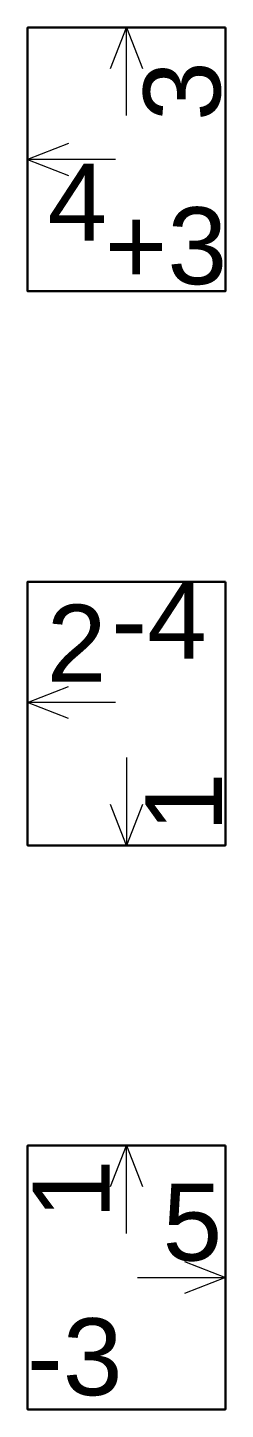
# Model space of a CAD drawing. Header units: millimetres. Extents: x 578 to 1029, y 98 to 264.
# Drawn here: x 844.41 to 845.31, y 184.76 to 191.05 of the extents above; entities that cross this region are included whole.
import ezdxf

# ---------------------------------------------------------------- set-up
doc = ezdxf.new("R2010")
doc.units = ezdxf.units.MM
for name, color, linetype, lineweight in [('ОпалПодбРоств', 7, 'Continuous', 30), ('Подп', 7, 'Continuous', 50), ('ростверки', 7, 'Continuous', 30), ('Стрелки', 1, 'Continuous', 50)]:
    doc.layers.add(name, color=color, linetype=linetype, lineweight=lineweight)
doc.styles.add('159', font='arial.ttf', dxfattribs={"height": 0.15})

msp = doc.modelspace()

# ---------------------------------------------------------------- linework, layer by layer
at = {"layer": 'ОпалПодбРоств', "color": 7}
for points in [[(845.3061, 191.0488), (844.4061, 191.0488), (844.4061, 189.8488), (845.3061, 189.8488)], [(845.3061, 188.5275), (844.4061, 188.5275), (844.4061, 187.3275), (845.3061, 187.3275)], [(845.3061, 185.961), (844.4061, 185.961), (844.4061, 184.761), (845.3061, 184.761)]]:
    msp.add_lwpolyline(points, close=True, dxfattribs=at)
at = {"layer": 'ростверки', "color": 7}
for points in [[(845.3061, 191.0488), (844.4061, 191.0488), (844.4061, 189.8488), (845.3061, 189.8488)], [(845.3061, 188.5275), (844.4061, 188.5275), (844.4061, 187.3275), (845.3061, 187.3275)], [(845.3061, 185.961), (844.4061, 185.961), (844.4061, 184.761), (845.3061, 184.761)]]:
    msp.add_lwpolyline(points, close=True, dxfattribs=at)
at = {"layer": 'Стрелки', "lineweight": 13}
for points in [[(844.783, 190.8626), (844.8561, 191.0488), (844.9291, 190.8626)], [(844.8561, 190.6488), (844.8561, 191.0488)], [(844.5922, 190.5218), (844.4061, 190.4488), (844.5922, 190.3757)], [(844.8061, 190.4488), (844.4061, 190.4488)], [(844.5922, 187.9045), (844.4061, 187.9775), (844.5922, 188.0506)], [(844.8061, 187.9775), (844.4061, 187.9775)], [(844.8561, 187.7275), (844.8561, 187.3275)], [(844.9291, 187.5137), (844.8561, 187.3275), (844.783, 187.5137)], [(844.783, 185.7748), (844.8561, 185.961), (844.9291, 185.7748)], [(844.8561, 185.561), (844.8561, 185.961)], [(845.1199, 185.434), (845.3061, 185.361), (845.1199, 185.2879)], [(844.9061, 185.361), (845.3061, 185.361)]]:
    msp.add_lwpolyline(points, dxfattribs=at)

# ---------------------------------------------------------------- texts
at = {"layer": 'Подп', "lineweight": 13, "style": '159'}
for s, p in [('3', (845.2834, 190.6237)), ('1', (845.2913, 187.3878)), ('1', (844.7793, 185.6269))]:
    msp.add_text(s, height=0.35, rotation=90, dxfattribs=at).set_placement(p)
for s, p in [('4', (844.4965, 190.0798)), ('2', (844.4931, 188.0727)), ('5', (845.02, 185.4383))]:
    msp.add_text(s, height=0.35, dxfattribs=at).set_placement(p)
at = {"layer": 'Стрелки', "lineweight": 13, "style": '159'}
for s, p in [('+3', (844.7568, 189.8813)), ('-4', (844.7868, 188.1777)), ('-3', (844.4034, 184.8254))]:
    msp.add_text(s, height=0.35, dxfattribs=at).set_placement(p)

doc.saveas('drawing.dxf')
